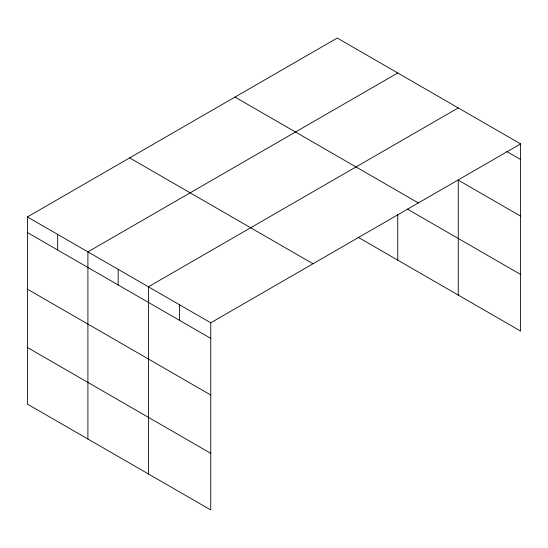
<?xml version="1.0" encoding="UTF-8"?>
<svg xmlns="http://www.w3.org/2000/svg" width="548" height="548" viewBox="0 0 548 548"><rect width="100%" height="100%" fill="white"/><g stroke="black" fill="none" stroke-linecap="round" stroke-linejoin="round"><path stroke-width="0.82" d="M27.4 216.933L210.754 322.793L210.754 509.955L27.4 404.095L27.4 216.933L337.246 38.045L520.6 143.905L520.6 331.067L357.906 237.14M397.752 72.98L87.906 251.868L87.906 439.03M458.258 107.908L148.412 286.796L148.412 473.965M210.754 322.793L520.6 143.905M506.825 151.556L520.6 159.509M520.6 216.124L458.258 180.128L458.258 295.077M234.996 97.078L418.35 202.938M407.342 209.069L520.6 274.452M129.65 157.899L313.004 263.759M27.4 232.537L210.754 338.397M27.4 289.152L210.754 395.012M27.4 347.48L210.754 453.34M397.752 214.515L397.752 260.142M179.586 304.798L179.586 320.402M118.163 269.328L118.163 284.939M57.656 234.4L57.656 250.004"/></g></svg>
